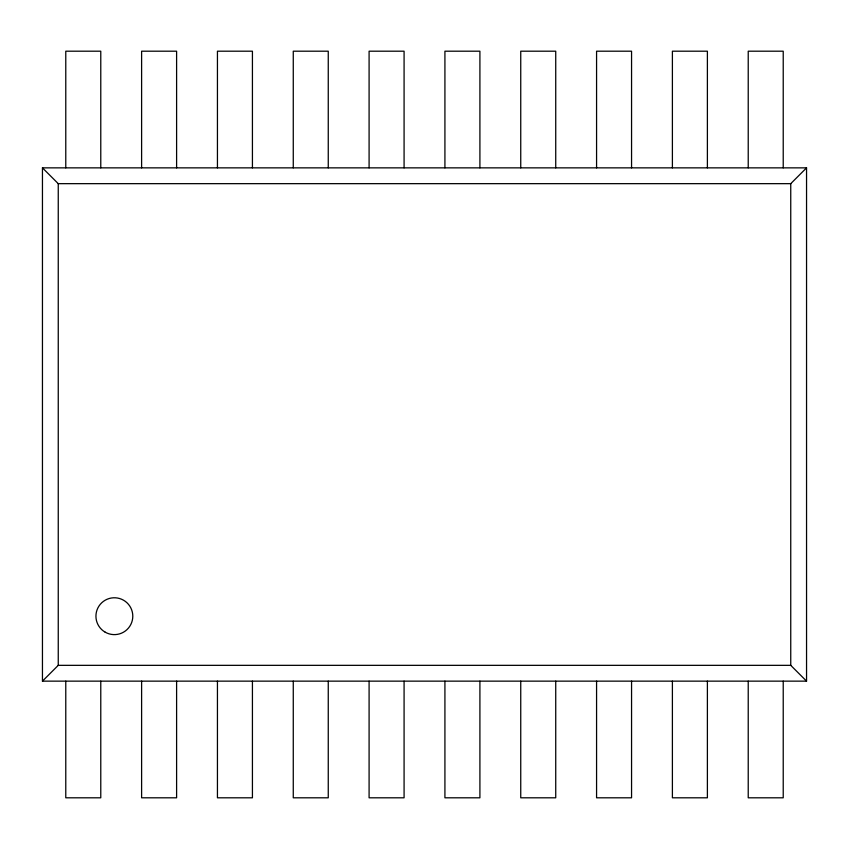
<?xml version="1.0" encoding="UTF-8"?>
<svg xmlns="http://www.w3.org/2000/svg" width="849" height="849" viewBox="0 0 849 849"><rect width="100%" height="100%" fill="white"/><g stroke="black" fill="none" stroke-linecap="round" stroke-linejoin="round"><path stroke-width="1.27" d="M42.45 681.142L58.252 665.34L790.748 665.34L806.55 681.142L806.55 167.858L42.45 167.858L42.45 681.142L806.55 681.142M42.45 167.858L58.252 183.66L790.748 183.66L806.55 167.858M790.748 183.66L790.748 665.34M783.224 167.858L783.224 51.195L748.224 51.195L748.224 167.858M783.224 681.142L783.224 797.805L748.224 797.805L748.224 681.142M707.387 167.858L707.387 51.195L672.397 51.195L672.397 167.858M707.387 681.142L707.387 797.805L672.397 797.805L672.397 681.142M631.56 167.858L631.56 51.195L596.571 51.195L596.571 167.858M631.56 681.142L631.56 797.805L596.571 797.805L596.571 681.142M555.734 167.858L555.734 51.195L520.745 51.195L520.745 167.858M555.734 681.142L555.734 797.805L520.745 797.805L520.745 681.142M479.908 167.858L479.908 51.195L444.918 51.195L444.918 167.858M479.908 681.142L479.908 797.805L444.918 797.805L444.918 681.142M404.082 167.858L404.082 51.195L369.092 51.195L369.092 167.858M404.082 681.142L404.082 797.805L369.092 797.805L369.092 681.142M328.255 167.858L328.255 51.195L293.266 51.195L293.266 167.858M328.255 681.142L328.255 797.805L293.266 797.805L293.266 681.142M252.429 167.858L252.429 51.195L217.44 51.195L217.44 167.858M252.429 681.142L252.429 797.805L217.44 797.805L217.44 681.142M176.603 167.858L176.603 51.195L141.613 51.195L141.613 167.858M176.603 681.142L176.603 797.805L141.613 797.805L141.613 681.142M100.776 167.858L100.776 51.195L65.776 51.195L65.776 167.858M100.776 681.142L100.776 797.805L65.776 797.805L65.776 681.142M58.252 183.66L58.252 665.34M105.149 632.155A18.434 18.434 0 0 0 132.794 616.194A18.434 18.434 0 0 0 105.149 600.232A18.434 18.434 0 0 0 105.149 632.155"/></g></svg>
